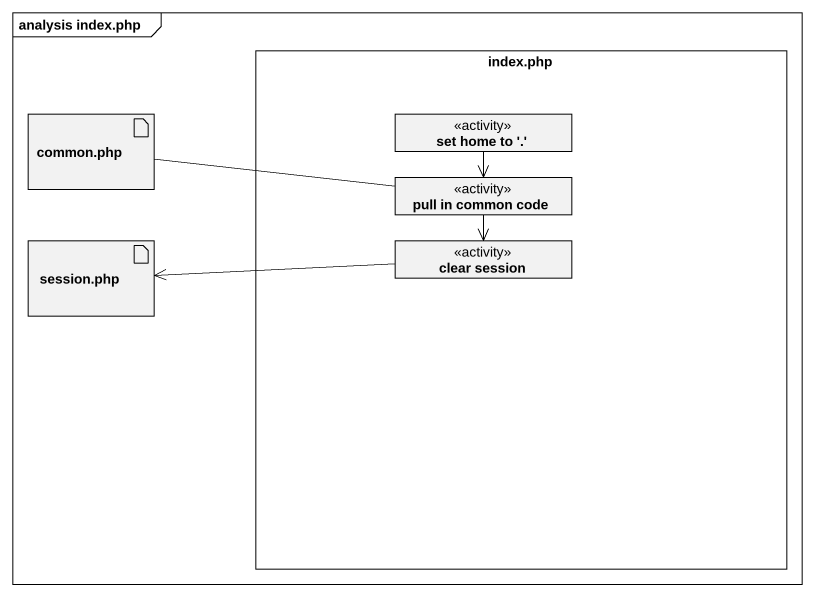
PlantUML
@startuml
mainframe analysis index.php
allowmixing
hide circle
hide empty members
rectangle "index.php" as index_php {
  class "set home to '.'" as set_home_to <<activity>>
  class "pull in common code" as pull_in_common_code <<activity>>
  class "clear session" as clear_session <<activity>>
}
artifact "common.php" as common_php
artifact "session.php" as session_php
set_home_to --> pull_in_common_code
pull_in_common_code -left- common_php
pull_in_common_code --> clear_session
clear_session -left-> session_php
@enduml
